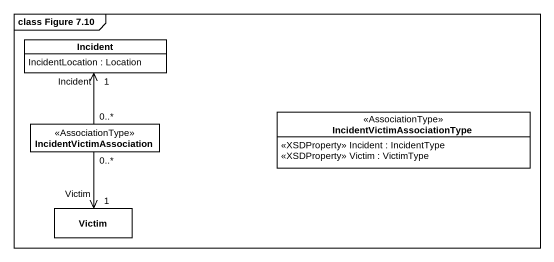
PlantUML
@startuml
mainframe class Figure 7.10
hide circle
hide empty members
class Incident {
  IncidentLocation : Location
}
class IncidentVictimAssociation <<AssociationType>>
class "IncidentVictimAssociationType" as IncidentVictimAssociationTyp <<AssociationType>> {
  <<XSDProperty>> Incident : IncidentType
  <<XSDProperty>> Victim : VictimType
}
class Victim
IncidentVictimAssociation "0..*" -up-> "Incident\n1" Incident
IncidentVictimAssociation "0..*" --> "Victim\n1" Victim
@enduml
